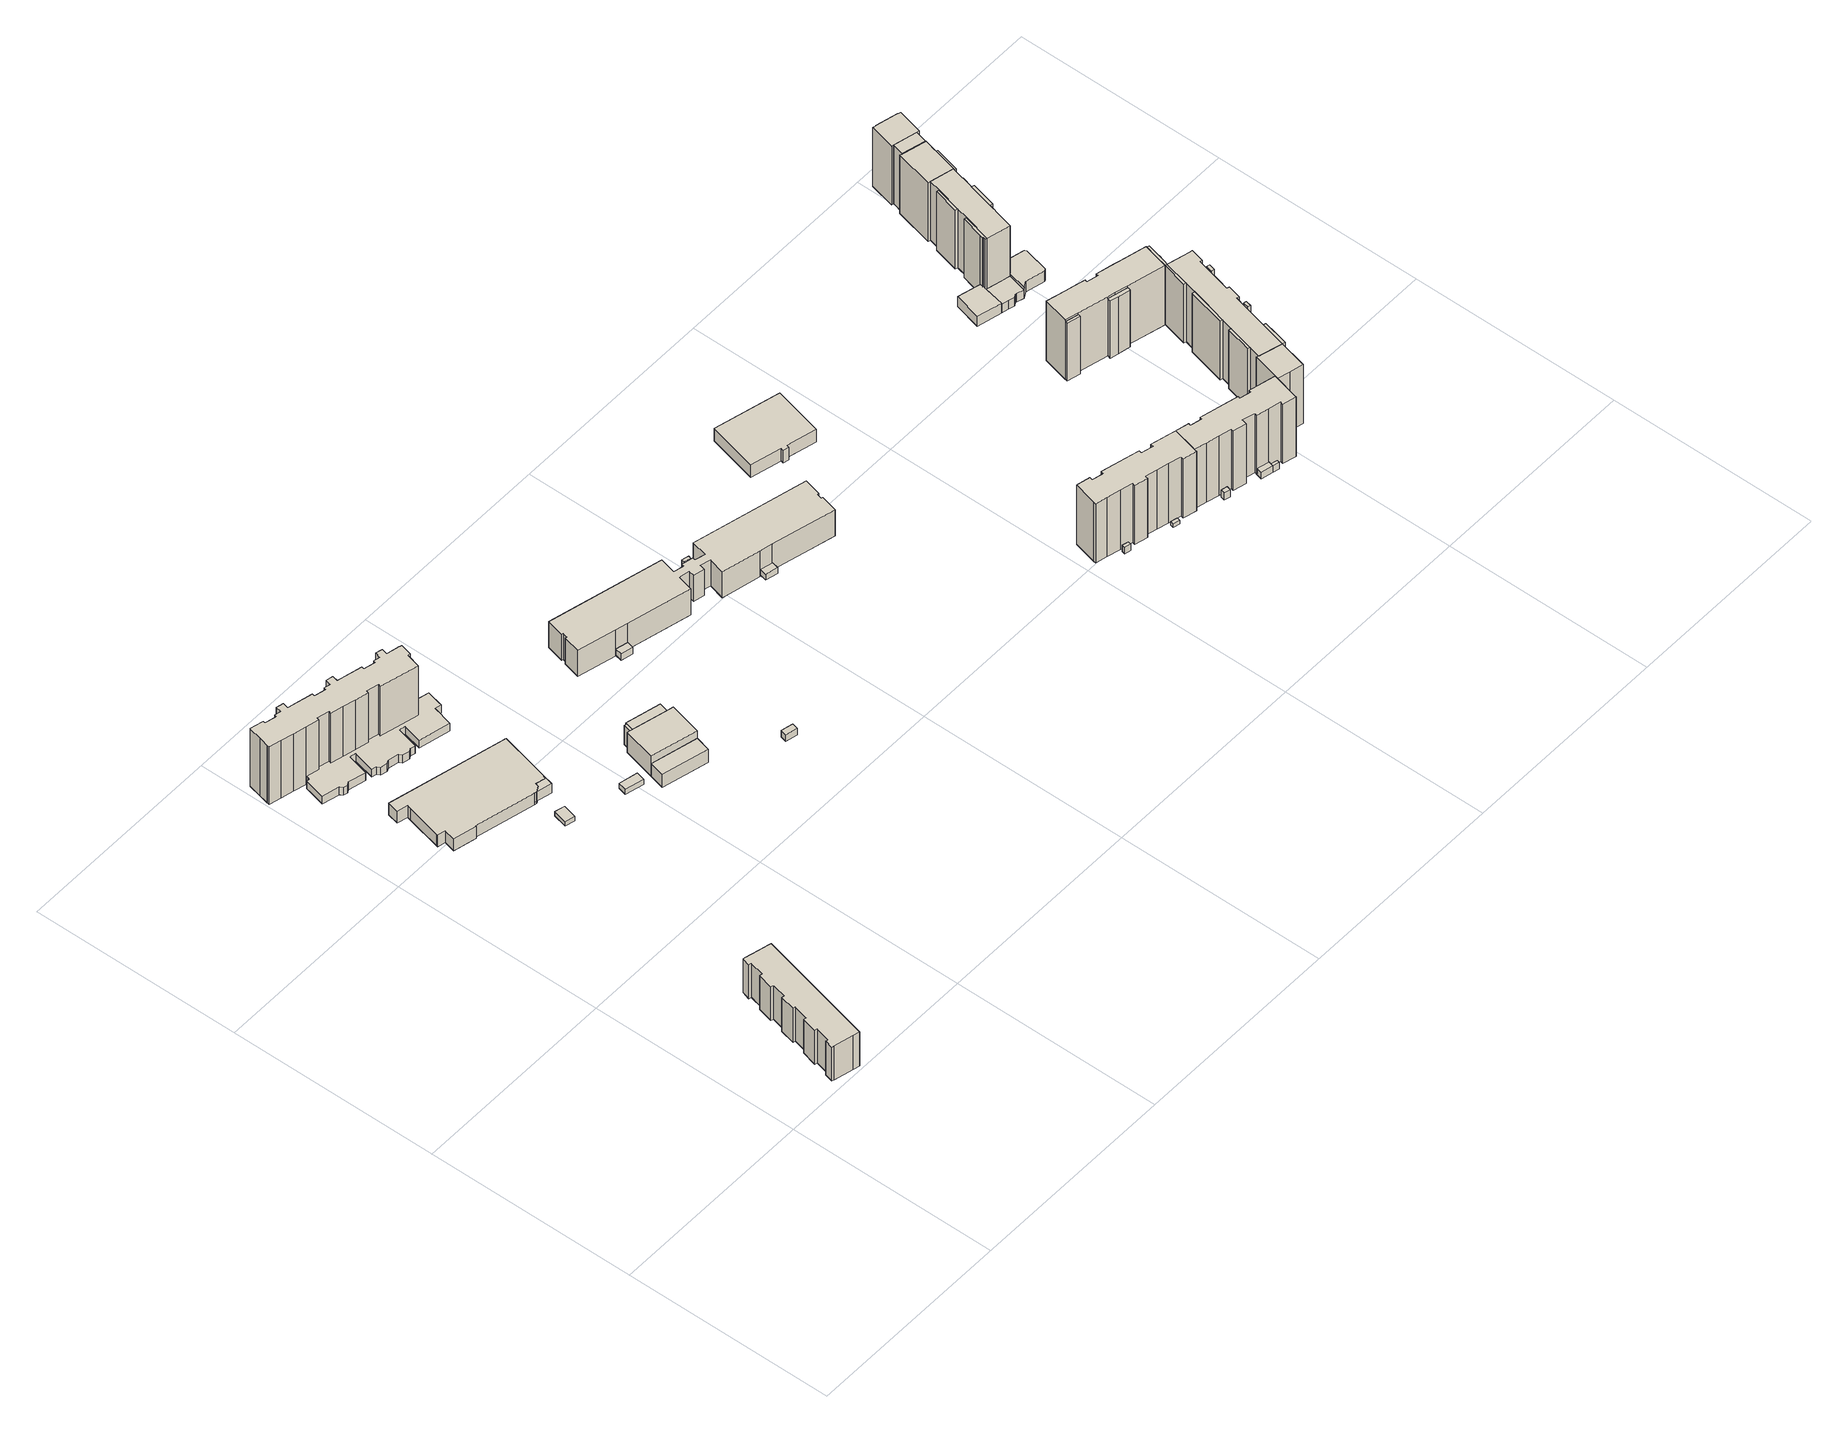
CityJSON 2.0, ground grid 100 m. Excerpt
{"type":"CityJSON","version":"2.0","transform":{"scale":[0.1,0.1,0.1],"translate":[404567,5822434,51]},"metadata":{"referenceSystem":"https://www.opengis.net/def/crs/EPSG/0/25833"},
"CityObjects":{
"building1":{"type":"Building","attributes":{"Gemeindeschluessel":"11000010","BezugspunktDach":"2200","function":"31001_1010","measuredHeight":19.6,"storeysAboveGround":6},"address":[{"country":"Germany","locality":"Berlin","thoroughfareNumber":"126, 128, 130, 132","thoroughfareName":"Zossener Straße"}],"geometry":[{"type":"Solid","lod":"1","boundaries":[[[[0,1,2,3,4,5,6,7,8,9,10,11,12,13,14,15,16,17,18,19,20,21,22,23,24]],[[25,26,27,28,29,30,31,32,33,34,35,36,37,38,39,40,41,42,43,44,45,46,47,48,49]],[[25,49,24,23]],[[26,25,23,22]],[[27,26,22,21]],[[28,27,21,20]],[[29,28,20,19]],[[30,29,19,18]],[[31,30,18,17]],[[32,31,17,16]],[[33,32,16,15]],[[34,33,15,14]],[[35,34,14,13]],[[36,35,13,12]],[[37,36,12,11]],[[38,37,11,10]],[[39,38,10,9]],[[40,39,9,8]],[[41,40,8,7]],[[42,41,7,6]],[[43,42,6,5]],[[44,43,5,4]],[[45,44,4,3]],[[46,45,3,2]],[[47,46,2,1]],[[48,47,1,0]],[[49,48,0,24]]]]}]},
"building2":{"type":"Building","attributes":{"Gemeindeschluessel":"11000010","BezugspunktDach":"2200","function":"31001_2052","measuredHeight":6.85,"storeysAboveGround":1},"address":[{"country":"Germany","locality":"Berlin","thoroughfareNumber":"121","thoroughfareName":"Zossener Straße"}],"geometry":[{"type":"Solid","lod":"1","boundaries":[[[[50,51,52,53,54,55,56,57,58,59,60,61,62,63,64,65,66,67,68,69,70]],[[71,72,73,74,75,76,77,78,79,80,81,82,83,84,85,86,87,88,89,90,91]],[[71,91,70,69]],[[72,71,69,68]],[[73,72,68,67]],[[74,73,67,66]],[[75,74,66,65]],[[76,75,65,64]],[[77,76,64,63]],[[78,77,63,62]],[[79,78,62,61]],[[80,79,61,60]],[[81,80,60,59]],[[82,81,59,58]],[[83,82,58,57]],[[84,83,57,56]],[[85,84,56,55]],[[86,85,55,54]],[[87,86,54,53]],[[88,87,53,52]],[[89,88,52,51]],[[90,89,51,50]],[[91,90,50,70]]]]}]},
"building3":{"type":"Building","attributes":{"Gemeindeschluessel":"11000010","BezugspunktDach":"2200","function":"31001_1010","measuredHeight":33.17,"storeysAboveGround":11},"address":[{"country":"Germany","locality":"Berlin","thoroughfareNumber":"134, 136, 138","thoroughfareName":"Alte Hellersdorfer Straße"}],"geometry":[{"type":"Solid","lod":"1","boundaries":[[[[92,93,94,95,96,97,98,99,100,101,102,103,104,105,106,107,108,109,110,111,112,113,114,115,116,117,118,119,120,121,122,123,124,125,126,127,128,129,130,131,132,133,134,135,136,137,138,139,140,141,142,143,144,145]],[[146,147,148,149,150,151,152,153,154,155,156,157,158,159,160,161,162,163,164,165,166,167,168,169,170,171,172,173,174,175,176,177,178,179,180,181,182,183,184,185,186,187,188,189,190,191,192,193,194,195,196,197,198,199]],[[146,199,145,144]],[[147,146,144,143]],[[148,147,143,142]],[[149,148,142,141]],[[150,149,141,140]],[[151,150,140,139]],[[152,151,139,138]],[[153,152,138,137]],[[154,153,137,136]],[[155,154,136,135]],[[156,155,135,134]],[[157,156,134,133]],[[158,157,133,132]],[[159,158,132,131]],[[160,159,131,130]],[[161,160,130,129]],[[162,161,129,128]],[[163,162,128,127]],[[164,163,127,126]],[[165,164,126,125]],[[166,165,125,124]],[[167,166,124,123]],[[168,167,123,122]],[[169,168,122,121]],[[170,169,121,120]],[[171,170,120,119]],[[172,171,119,118]],[[173,172,118,117]],[[174,173,117,116]],[[175,174,116,115]],[[176,175,115,114]],[[177,176,114,113]],[[178,177,113,112]],[[179,178,112,111]],[[180,179,111,110]],[[181,180,110,109]],[[182,181,109,108]],[[183,182,108,107]],[[184,183,107,106]],[[185,184,106,105]],[[186,185,105,104]],[[187,186,104,103]],[[188,187,103,102]],[[189,188,102,101]],[[190,189,101,100]],[[191,190,100,99]],[[192,191,99,98]],[[193,192,98,97]],[[194,193,97,96]],[[195,194,96,95]],[[196,195,95,94]],[[197,196,94,93]],[[198,197,93,92]],[[199,198,92,145]]]]}]},
"building4":{"type":"Building","attributes":{"Gemeindeschluessel":"11000010","BezugspunktDach":"2200","function":"51009_1610","measuredHeight":3.54,"storeysAboveGround":0},"address":[{"country":"Germany","locality":"Berlin"}],"geometry":[{"type":"Solid","lod":"1","boundaries":[[[[200,201,202,203]],[[204,205,206,207]],[[204,207,203,202]],[[205,204,202,201]],[[206,205,201,200]],[[207,206,200,203]]]]}]},
"building5":{"type":"Building","attributes":{"Gemeindeschluessel":"11000010","BezugspunktDach":"2200","function":"31001_2050","measuredHeight":4.53,"storeysAboveGround":1},"address":[{"country":"Germany","locality":"Berlin","thoroughfareNumber":"134 (2)","thoroughfareName":"Alte Hellersdorfer Straße"}],"geometry":[{"type":"Solid","lod":"1","boundaries":[[[[208,209,210,211,212,213,214,215,216,217,218,219,220,221,222,223,224,225,226,227,228,229,230,231,232,233,234,235,236,237,238,239,240,241,242,243,244,245,246,247,248,249,250,251]],[[252,253,254,255,256,257,258,259,260,261,262,263,264,265,266,267,268,269,270,271,272,273,274,275,276,277,278,279,280,281,282,283,284,285,286,287,288,289,290,291,292,293,294,295]],[[252,295,251,250]],[[253,252,250,249]],[[254,253,249,248]],[[255,254,248,247]],[[256,255,247,246]],[[257,256,246,245]],[[258,257,245,244]],[[259,258,244,243]],[[260,259,243,242]],[[261,260,242,241]],[[262,261,241,240]],[[263,262,240,239]],[[264,263,239,238]],[[265,264,238,237]],[[266,265,237,236]],[[267,266,236,235]],[[268,267,235,234]],[[269,268,234,233]],[[270,269,233,232]],[[271,270,232,231]],[[272,271,231,230]],[[273,272,230,229]],[[274,273,229,228]],[[275,274,228,227]],[[276,275,227,226]],[[277,276,226,225]],[[278,277,225,224]],[[279,278,224,223]],[[280,279,223,222]],[[281,280,222,221]],[[282,281,221,220]],[[283,282,220,219]],[[284,283,219,218]],[[285,284,218,217]],[[286,285,217,216]],[[287,286,216,215]],[[288,287,215,214]],[[289,288,214,213]],[[290,289,213,212]],[[291,290,212,211]],[[292,291,211,210]],[[293,292,210,209]],[[294,293,209,208]],[[295,294,208,251]]]]}]},
"building6":{"type":"Building","attributes":{"Gemeindeschluessel":"11000010","BezugspunktDach":"2200","function":"51009_1610","measuredHeight":5.36,"storeysAboveGround":0},"address":[{"country":"Germany","locality":"Berlin"}],"geometry":[{"type":"Solid","lod":"1","boundaries":[[[[296,65,64,63,62,61,60,59,58]],[[297,298,299,300,301,302,303,304,305]],[[297,305,58,59]],[[298,297,59,60]],[[299,298,60,61]],[[300,299,61,62]],[[301,300,62,63]],[[302,301,63,64]],[[303,302,64,65]],[[304,303,65,296]],[[305,304,296,58]]]]}]},
"building7":{"type":"Building","attributes":{"Gemeindeschluessel":"11000010","BezugspunktDach":"2200","function":"31001_2500","measuredHeight":2.85,"storeysAboveGround":1},"address":[{"country":"Germany","locality":"Berlin","thoroughfareNumber":"2 (1)","thoroughfareName":"Klausdorfer Straße"}],"geometry":[{"type":"Solid","lod":"1","boundaries":[[[[306,307,308,309]],[[310,311,312,313]],[[310,313,309,308]],[[311,310,308,307]],[[312,311,307,306]],[[313,312,306,309]]]]}]},
"building8":{"type":"Building","attributes":{"Gemeindeschluessel":"11000010","BezugspunktDach":"2200","function":"51009_1610","measuredHeight":10.86,"storeysAboveGround":0},"address":[{"country":"Germany","locality":"Berlin"}],"geometry":[{"type":"Solid","lod":"1","boundaries":[[[[314,315,316,317]],[[318,319,320,321]],[[318,321,317,316]],[[319,318,316,315]],[[320,319,315,314]],[[321,320,314,317]]]]}]},
"building9":{"type":"Building","attributes":{"name":"Ärztehaus","Gemeindeschluessel":"11000010","function":"31001_3050"},"address":[{"country":"Germany","locality":"Berlin","thoroughfareNumber":"2","thoroughfareName":"Klausdorfer Straße"}],"children":["building9-1","building9-2","building9-3"]},
"building9-1":{"type":"BuildingPart","attributes":{"BezugspunktDach":"2200","measuredHeight":11.81,"storeysAboveGround":3},"parents":["building9"],"geometry":[{"type":"MultiSurface","lod":"1","boundaries":[[[322,323,324,325,326,327]],[[328,329,330,331,332,333]],[[328,333,327,326]],[[329,328,326,325]],[[330,329,325,324],[330,334,335,329]],[[331,330,324,323]],[[332,331,323,322]],[[336,337,322,327]],[[333,332,333,338]],[[334,330,329,335]],[[338,333,332,337,336]]]}]},
"building9-2":{"type":"BuildingPart","attributes":{"BezugspunktDach":"2200","measuredHeight":11.56,"storeysAboveGround":3},"parents":["building9"],"geometry":[{"type":"MultiSurface","lod":"1","boundaries":[[[334,339,340,341,342,343,344,335]],[[320,345,319,346,347,348,330,329]],[[320,329,335,344]],[[345,320,344,343]],[[319,345,343,342]],[[346,319,342,341]],[[347,346,341,340]],[[348,347,340,339]],[[330,348,339,334]],[[330,349,334,335,329]]]}]},
"building9-3":{"type":"BuildingPart","attributes":{"BezugspunktDach":"2200","measuredHeight":7.44,"storeysAboveGround":3},"parents":["building9"],"geometry":[{"type":"Solid","lod":"1","boundaries":[[[[350,337,336,351]],[[333,332,352,353]],[[333,353,351,336]],[[352,332,337,350]],[[353,352,350,351]],[[333,336,337,332]]]]}]},
"building10":{"type":"Building","attributes":{"Gemeindeschluessel":"11000010","BezugspunktDach":"2200","function":"31001_2520","measuredHeight":3.84,"storeysAboveGround":1},"address":[{"country":"Germany","locality":"Berlin","thoroughfareNumber":"147 (1)","thoroughfareName":"Zossener Straße"}],"geometry":[{"type":"Solid","lod":"1","boundaries":[[[[354,355,356,357]],[[358,359,360,361]],[[358,361,357,356]],[[359,358,356,355]],[[360,359,355,354]],[[361,360,354,357]]]]}]},
"building11":{"type":"Building","attributes":{"Gemeindeschluessel":"11000010","BezugspunktDach":"2200","function":"51009_1610","measuredHeight":3.6,"storeysAboveGround":0},"address":[{"country":"Germany","locality":"Berlin"}],"geometry":[{"type":"Solid","lod":"1","boundaries":[[[[362,363,364,365]],[[366,367,368,369]],[[366,369,365,364]],[[367,366,364,363]],[[368,367,363,362]],[[369,368,362,365]]]]}]},
"building12":{"type":"Building","attributes":{"name":"Jean-Piaget-Schule","Gemeindeschluessel":"11000010","BezugspunktDach":"2200","function":"31001_3021","measuredHeight":15.04,"storeysAboveGround":4},"address":[{"country":"Germany","locality":"Berlin","thoroughfareNumber":"5, 5A","thoroughfareName":"Mittenwalder Straße"}],"geometry":[{"type":"Solid","lod":"1","boundaries":[[[[370,371,372,373,374,375,376,377,378,379,380,381,382,383,384,385,386,387,388,389,390,391,392,393,394,395,396,397,398,399,400,401,402,403]],[[404,405,406,407,408,409,410,411,412,413,414,415,416,417,418,419,420,421,422,423,424,425,426,427,428,429,430,431,432,433,434,435,436,437]],[[404,437,403,402]],[[405,404,402,401]],[[406,405,401,400]],[[407,406,400,399]],[[408,407,399,398]],[[409,408,398,397]],[[410,409,397,396]],[[411,410,396,395]],[[412,411,395,394]],[[413,412,394,393]],[[414,413,393,392]],[[415,414,392,391]],[[416,415,391,390]],[[417,416,390,389]],[[418,417,389,388]],[[419,418,388,387]],[[420,419,387,386]],[[421,420,386,385]],[[422,421,385,384]],[[423,422,384,383]],[[424,423,383,382]],[[425,424,382,381]],[[426,425,381,380]],[[427,426,380,379]],[[428,427,379,378]],[[429,428,378,377]],[[430,429,377,376]],[[431,430,376,375]],[[432,431,375,374]],[[433,432,374,373]],[[434,433,373,372]],[[435,434,372,371]],[[436,435,371,370]],[[437,436,370,403]]]]}]},
"building13":{"type":"Building","attributes":{"Gemeindeschluessel":"11000010","BezugspunktDach":"2200","function":"51009_1610","measuredHeight":14.91,"storeysAboveGround":0},"address":[{"country":"Germany","locality":"Berlin"}],"geometry":[{"type":"Solid","lod":"1","boundaries":[[[[438,439,440,441]],[[442,443,444,445]],[[442,445,441,440]],[[443,442,440,439]],[[444,443,439,438]],[[445,444,438,441]]]]}]},
"building14":{"type":"Building","attributes":{"Gemeindeschluessel":"11000010","BezugspunktDach":"2200","function":"51009_1610","measuredHeight":3.44,"storeysAboveGround":0},"address":[{"country":"Germany","locality":"Berlin"}],"geometry":[{"type":"Solid","lod":"1","boundaries":[[[[446,447,448,449]],[[450,451,452,453]],[[450,453,449,448]],[[451,450,448,447]],[[452,451,447,446]],[[453,452,446,449]]]]}]},
"building15":{"type":"Building","attributes":{"Gemeindeschluessel":"11000010","BezugspunktDach":"2200","function":"31001_3021","measuredHeight":7.18,"storeysAboveGround":1},"address":[{"country":"Germany","locality":"Berlin","thoroughfareNumber":"5B","thoroughfareName":"Mittenwalder Straße"}],"geometry":[{"type":"Solid","lod":"1","boundaries":[[[[454,455,456,457,458,459,460,461]],[[462,463,464,465,466,467,468,469]],[[462,469,461,460]],[[463,462,460,459]],[[464,463,459,458]],[[465,464,458,457]],[[466,465,457,456]],[[467,466,456,455]],[[468,467,455,454]],[[469,468,454,461]]]]}]},
"building16":{"type":"Building","attributes":{"Gemeindeschluessel":"11000010","BezugspunktDach":"2200","function":"51009_1610","measuredHeight":3.67,"storeysAboveGround":0},"address":[{"country":"Germany","locality":"Berlin"}],"geometry":[{"type":"Solid","lod":"1","boundaries":[[[[470,471,472,473]],[[474,475,476,477]],[[474,477,473,472]],[[475,474,472,471]],[[476,475,471,470]],[[477,476,470,473]]]]}]},
"building17":{"type":"Building","attributes":{"Gemeindeschluessel":"11000010","BezugspunktDach":"2200","function":"31001_1010","measuredHeight":34.29,"storeysAboveGround":11},"address":[{"country":"Germany","locality":"Berlin","thoroughfareNumber":"153, 155","thoroughfareName":"Zossener Straße"}],"geometry":[{"type":"Solid","lod":"1","boundaries":[[[[478,479,480,481,482,483,484,485,486,487,488,489,490,491,492,493,494,495,496,497,498,499,500,501,502]],[[503,504,505,506,507,508,509,510,511,512,513,514,515,516,517,518,519,520,521,522,523,524,525,526,527]],[[503,527,502,501]],[[504,503,501,500]],[[505,504,500,499]],[[506,505,499,498]],[[507,506,498,497]],[[508,507,497,496]],[[509,508,496,495]],[[510,509,495,494]],[[511,510,494,493]],[[512,511,493,492]],[[513,512,492,491]],[[514,513,491,490]],[[515,514,490,489]],[[516,515,489,488]],[[517,516,488,487]],[[518,517,487,486]],[[519,518,486,485]],[[520,519,485,484]],[[521,520,484,483]],[[522,521,483,482]],[[523,522,482,481]],[[524,523,481,480]],[[525,524,480,479]],[[526,525,479,478]],[[527,526,478,502]]]]}]},
"building18":{"type":"Building","attributes":{"Gemeindeschluessel":"11000010","BezugspunktDach":"2200","function":"51009_1610","measuredHeight":2.04,"storeysAboveGround":0},"address":[{"country":"Germany","locality":"Berlin"}],"geometry":[{"type":"Solid","lod":"1","boundaries":[[[[528,529,530,531]],[[532,533,534,535]],[[532,535,531,530]],[[533,532,530,529]],[[534,533,529,528]],[[535,534,528,531]]]]}]},
"building19":{"type":"Building","attributes":{"Gemeindeschluessel":"11000010","BezugspunktDach":"2200","function":"51009_1610","measuredHeight":4.06,"storeysAboveGround":0},"address":[{"country":"Germany","locality":"Berlin"}],"geometry":[{"type":"Solid","lod":"1","boundaries":[[[[536,537,538,539]],[[540,541,542,543]],[[540,543,539,538]],[[541,540,538,537]],[[542,541,537,536]],[[543,542,536,539]]]]}]},
"building20":{"type":"Building","attributes":{"Gemeindeschluessel":"11000010","BezugspunktDach":"2200","function":"31001_1010","measuredHeight":34.27,"storeysAboveGround":11},"address":[{"country":"Germany","locality":"Berlin","thoroughfareNumber":"157, 159","thoroughfareName":"Zossener Straße"}],"geometry":[{"type":"Solid","lod":"1","boundaries":[[[[544,545,546,547,548,549,550,551,552,553,554,555,556,557,558,559,560,561,562,563,564,565,566,567,491,490,489]],[[514,513,568,569,570,571,572,573,574,575,576,577,578,579,580,581,582,583,584,585,586,587,588,589,590,591,515]],[[514,515,489,490]],[[513,514,490,491]],[[568,513,491,567]],[[569,568,567,566]],[[570,569,566,565]],[[571,570,565,564]],[[572,571,564,563]],[[573,572,563,562]],[[574,573,562,561]],[[575,574,561,560]],[[576,575,560,559]],[[577,576,559,558]],[[578,577,558,557]],[[579,578,557,556]],[[580,579,556,555]],[[581,580,555,554]],[[582,581,554,553]],[[583,582,553,552]],[[584,583,552,551]],[[585,584,551,550]],[[586,585,550,549]],[[587,586,549,548]],[[588,587,548,547]],[[589,588,547,546]],[[590,589,546,545]],[[591,590,545,544]],[[515,591,544,489]]]]}]},
"building21":{"type":"Building","attributes":{"Gemeindeschluessel":"11000010","BezugspunktDach":"2200","function":"31001_2523","measuredHeight":3.7,"storeysAboveGround":1},"address":[{"country":"Germany","locality":"Berlin","thoroughfareNumber":"153 (1)","thoroughfareName":"Kyritzer Straße"}],"geometry":[{"type":"Solid","lod":"1","boundaries":[[[[592,593,594,595,596]],[[583,582,597,598,599]],[[583,599,596,595]],[[582,583,595,594]],[[597,582,594,593]],[[598,597,593,592]],[[599,598,592,596]]]]}]},
"building22":{"type":"Building","attributes":{"Gemeindeschluessel":"11000010","BezugspunktDach":"2200","function":"51009_1610","measuredHeight":3.64,"storeysAboveGround":0},"address":[{"country":"Germany","locality":"Berlin"}],"geometry":[{"type":"Solid","lod":"1","boundaries":[[[[600,601,593,592]],[[602,603,604,605]],[[602,605,592,593]],[[603,602,593,601]],[[604,603,601,600]],[[605,604,600,592]]]]}]},
"building23":{"type":"Building","attributes":{"Gemeindeschluessel":"11000010","function":"31001_1010"},"address":[{"country":"Germany","locality":"Berlin","thoroughfareNumber":"6, 8","thoroughfareName":"Mittenwalder Straße"}],"children":["building23-1","building23-2","building23-3","building23-4","building23-5","building23-6"]},
"building23-1":{"type":"BuildingPart","attributes":{"BezugspunktDach":"2200","measuredHeight":34.92,"storeysAboveGround":1},"parents":["building23"],"geometry":[{"type":"MultiSurface","lod":"1","boundaries":[[[606,607,608,609,610,611,612,613]],[[614,615,616,617,618,619,620,621]],[[615,614,612,611]],[[617,616,610,609]],[[618,617,609,608]],[[619,618,608,607]],[[620,619,607,606]],[[621,620,606,613]],[[621,622,613,612,614]],[[615,611,610,616]]]}]},
"building23-2":{"type":"BuildingPart","attributes":{"BezugspunktDach":"2200","measuredHeight":34.3,"storeysAboveGround":1},"parents":["building23"],"geometry":[{"type":"MultiSurface","lod":"1","boundaries":[[[623,624,625,626,627,628,629,630,631,632,633,634,635,636,637,638,639]],[[640,641,642,643,644,645,646,647,648,649,650,651,652,653,654,655,656]],[[640,656,639,638]],[[641,640,638,637]],[[657,658,659,637,636]],[[643,642,636,635]],[[644,643,635,634]],[[645,644,634,633]],[[646,645,633,632]],[[647,646,632,631]],[[660,661,631,630]],[[649,648,630,629]],[[612,611,610,629,628]],[[614,650,649,662,616,615]],[[614,621,651,650,663]],[[628,627,613,612]],[[652,651,627,626]],[[664,665,626,625]],[[653,652,666,667]],[[668,664,625,624]],[[654,653,667,669]],[[655,654,624,623]],[[670,671,623,639]],[[656,655,672,673]],[[642,641,659,658,657]],[[674,648,647,661,660]],[[614,615,611,612]],[[615,616,662,610,611]],[[621,614,612,613]],[[667,666,665,664]],[[669,667,664,668]],[[673,672,671,670]]]}]},
"building23-3":{"type":"BuildingPart","attributes":{"BezugspunktDach":"2200","measuredHeight":32.97,"storeysAboveGround":1},"parents":["building23"],"geometry":[{"type":"Solid","lod":"1","boundaries":[[[[675,676,677,665,664,668,678]],[[669,667,666,679,680,681,682]],[[669,682,678,668]],[[679,666,665,677]],[[680,679,677,676]],[[681,680,676,675]],[[682,681,675,678]],[[667,669,668,664]],[[667,664,665,666]]]]}]},
"building23-4":{"type":"BuildingPart","attributes":{"BezugspunktDach":"2200","measuredHeight":3.58,"storeysAboveGround":1},"parents":["building23"],"geometry":[{"type":"MultiSurface","lod":"1","boundaries":[[[660,683,684,661]],[[685,686,687,688]],[[685,688,661,684]],[[686,685,684,683]],[[687,686,683,660]],[[688,687,648,647]],[[647,648,660,661]]]}]},
"building23-5":{"type":"BuildingPart","attributes":{"BezugspunktDach":"2200","measuredHeight":5.81,"storeysAboveGround":1},"parents":["building23"],"geometry":[{"type":"MultiSurface","lod":"1","boundaries":[[[658,689,690,659]],[[691,692,693,694]],[[691,694,659,690]],[[692,691,690,689]],[[693,692,689,658]],[[694,693,642,641]],[[641,642,658,659]]]}]},
"building23-6":{"type":"BuildingPart","attributes":{"BezugspunktDach":"2200","measuredHeight":33.06,"storeysAboveGround":1},"parents":["building23"],"geometry":[{"type":"Solid","lod":"1","boundaries":[[[[695,671,670,696]],[[673,672,697,698]],[[673,698,696,670]],[[697,672,671,695]],[[698,697,695,696]],[[672,673,670,671]]]]}]},
"building24":{"type":"Building","attributes":{"Gemeindeschluessel":"11000010","function":"31001_1010"},"address":[{"country":"Germany","locality":"Berlin","thoroughfareNumber":"1, 3, 5","thoroughfareName":"Teupitzer Straße"}],"children":["building24-1","building24-2","building24-3","building24-4","building24-5","building24-6"]},
"building24-1":{"type":"BuildingPart","attributes":{"BezugspunktDach":"2200","measuredHeight":33.98,"storeysAboveGround":11},"parents":["building24"],"geometry":[{"type":"MultiSurface","lod":"1","boundaries":[[[699,700,701,702,703,704,705,706,707,708,709,710,711,712,713,714,715,716,717]],[[718,719,720,721,722,723,724,725,726,727,728,729,730,731,732,733,734,735,736]],[[718,736,717,716]],[[719,737,738,715]],[[739,740,716,741,742]],[[721,720,714,713]],[[722,721,713,712]],[[723,722,712,711]],[[724,723,711,710]],[[725,724,710,709]],[[726,725,709,708]],[[727,726,708,707]],[[728,727,707,706]],[[729,728,706,705]],[[730,729,705,704]],[[731,730,704,703]],[[732,731,703,702]],[[733,732,702,701]],[[734,733,701,700]],[[742,741,738,737]],[[718,716,740,739]],[[719,715,714,720]],[[735,734,700,699]],[[735,699,717,736]]]}]},
"building24-2":{"type":"BuildingPart","attributes":{"BezugspunktDach":"2200","measuredHeight":33.98,"storeysAboveGround":11},"parents":["building24"],"geometry":[{"type":"MultiSurface","lod":"1","boundaries":[[[743,744,745,700,746]],[[734,747,748,749,750]],[[747,734,700,745]],[[748,747,745,744]],[[749,748,744,743]],[[750,749,743,746]],[[735,699,700,734]],[[746,699,735,750]]]}]},
"building24-3":{"type":"BuildingPart","attributes":{"BezugspunktDach":"2200","measuredHeight":33.98,"storeysAboveGround":11},"parents":["building24"],"geometry":[{"type":"Solid","lod":"1","boundaries":[[[[715,714,627,751]],[[752,720,719,753]],[[752,753,751,627]],[[720,752,627,714]],[[753,719,715,751]],[[720,714,715,719]]]]}]},
"building24-4":{"type":"BuildingPart","attributes":{"BezugspunktDach":"2200","measuredHeight":33.98,"storeysAboveGround":11},"parents":["building24"],"geometry":[{"type":"MultiSurface","lod":"1","boundaries":[[[741,738,754,755]],[[756,737,742,757]],[[756,757,755,754]],[[737,756,754,738]],[[757,742,741,755]],[[742,758,737,738,741]]]}]},
"building24-5":{"type":"BuildingPart","attributes":{"BezugspunktDach":"2200","measuredHeight":33.98,"storeysAboveGround":11},"parents":["building24"],"geometry":[{"type":"Solid","lod":"1","boundaries":[[[[716,740,759,760]],[[761,739,718,762]],[[761,762,760,759]],[[739,761,759,740]],[[762,718,716,760]],[[739,740,716,718]]]]}]},
"building24-6":{"type":"BuildingPart","attributes":{"BezugspunktDach":"2200","measuredHeight":34.03,"storeysAboveGround":11},"parents":["building24"],"geometry":[{"type":"MultiSurface","lod":"1","boundaries":[[[763,764,765,766,767,768,769,559,558]],[[770,771,736,735,750,772,773,774,775]],[[770,775,558,559]],[[771,770,559,769]],[[736,771,769,768]],[[699,717,768,767]],[[750,746,699,767,766]],[[772,750,766,765]],[[773,772,765,764]],[[774,773,764,763]],[[775,774,763,558]],[[735,736,717,699]],[[699,746,750,735]]]}]},
"building25":{"type":"Building","attributes":{"Gemeindeschluessel":"11000010","function":"31001_3210"},"address":[{"country":"Germany","locality":"Berlin","thoroughfareNumber":"14 (1)","thoroughfareName":"Mittenwalder Straße"}],"children":["building25-1","building25-2","building25-3"]},
"building25-1":{"type":"BuildingPart","attributes":{"BezugspunktDach":"2200","measuredHeight":6.22,"storeysAboveGround":1},"parents":["building25"],"geometry":[{"type":"MultiSurface","lod":"1","boundaries":[[[776,777,778,779,780,781,782,783,784,785,786,787]],[[788,789,790,791,792,793,794,795,796,797,798,799]],[[800,801,787,786]],[[789,788,786,785]],[[790,789,785,784]],[[791,790,784,783]],[[792,791,783,782]],[[793,792,782,781]],[[794,793,781,780]],[[795,794,780,779]],[[796,795,779,778]],[[797,796,778,777]],[[798,797,777,776]],[[799,798,776,787]],[[788,799,801,800]]]}]},
"building25-2":{"type":"BuildingPart","attributes":{"BezugspunktDach":"2200","measuredHeight":5.66,"storeysAboveGround":1},"parents":["building25"],"geometry":[{"type":"MultiSurface","lod":"1","boundaries":[[[802,803,804,805,806,807,808]],[[809,810,811,812,813,814,815]],[[809,815,808,807]],[[810,809,807,806]],[[811,810,806,805]],[[812,811,805,804]],[[813,812,804,803]],[[814,816,817,803,802]],[[815,814,802,808]],[[813,817,816,814]]]}]},
"building25-3":{"type":"BuildingPart","attributes":{"BezugspunktDach":"2200","measuredHeight":6.25,"storeysAboveGround":1},"parents":["building25"],"geometry":[{"type":"MultiSurface","lod":"1","boundaries":[[[818,819,820,821,801,800,822,823,824,817,816]],[[813,825,826,789,788,799,827,828,829,830,814]],[[825,813,817,824]],[[826,825,824,823]],[[789,826,823,822]],[[788,789,822,800]],[[827,799,801,821]],[[828,827,821,820]],[[829,828,820,819]],[[830,829,819,818]],[[814,830,818,816]],[[831,813,814,816,817]],[[788,800,801,799]]]}]},
"building26":{"type":"Building","attributes":{"Gemeindeschluessel":"11000010","BezugspunktDach":"2200","function":"51009_1610","measuredHeight":32.65,"storeysAboveGround":0},"address":[{"country":"Germany","locality":"Berlin"}],"geometry":[{"type":"Solid","lod":"1","boundaries":[[[[832,833,834,835]],[[836,837,838,839]],[[836,839,835,834]],[[837,836,834,833]],[[838,837,833,832]],[[839,838,832,835]]]]}]},
"building27":{"type":"Building","attributes":{"Gemeindeschluessel":"11000010","BezugspunktDach":"2200","function":"51009_1610","measuredHeight":32.49,"storeysAboveGround":0},"address":[{"country":"Germany","locality":"Berlin"}],"geometry":[{"type":"Solid","lod":"1","boundaries":[[[[840,841,842,843]],[[844,845,846,847]],[[844,847,843,842]],[[845,844,842,841]],[[846,845,841,840]],[[847,846,840,843]]]]}]},
"building28":{"type":"Building","attributes":{"Gemeindeschluessel":"11000010","function":"31001_1010"},"address":[{"country":"Germany","locality":"Berlin","thoroughfareNumber":"14, 16, 18","thoroughfareName":"Mittenwalder Straße"}],"children":["building28-1","building28-2","building28-3","building28-4","building28-5","building28-6","building28-7","building28-8"]},
"building28-1":{"type":"BuildingPart","attributes":{"BezugspunktDach":"2200","measuredHeight":33.93,"storeysAboveGround":11},"parents":["building28"],"geometry":[{"type":"MultiSurface","lod":"1","boundaries":[[[848,849,850,851,852,853,854,855,856,857,858,859,860,861,862,863,864,865,866]],[[867,868,869,870,871,872,873,874,875,876,877,878,879,880,792,791,790,789,881]],[[868,867,865,864]],[[870,869,863,862]],[[882,883,862,861]],[[884,882,871,861,860]],[[873,872,860,859]],[[874,873,859,858]],[[875,874,858,857]],[[876,875,857,856]],[[877,876,856,855]],[[792,880,852,851]],[[791,792,851,850]],[[790,791,850,849]],[[789,790,849,848]],[[881,789,848,866]],[[885,867,881,866,865]],[[868,864,863,869]],[[871,870,883,882]],[[872,871,882,884]],[[878,877,855,854]],[[879,878,854,853]],[[880,879,853,852,886]]]}]},
"building28-2":{"type":"BuildingPart","attributes":{"BezugspunktDach":"2200","measuredHeight":33.9,"storeysAboveGround":11},"parents":["building28"],"geometry":[{"type":"MultiSurface","lod":"1","boundaries":[[[887,888,889,890,891]],[[892,893,894,895,896]],[[892,896,891,890]],[[894,893,889,888]],[[895,894,888,887]],[[896,897,898,887,891]],[[890,889,893,892]],[[895,898,897,896]]]}]},
"building28-3":{"type":"BuildingPart","attributes":{"BezugspunktDach":"2200","measuredHeight":33.92,"storeysAboveGround":11},"parents":["building28"],"geometry":[{"type":"MultiSurface","lod":"1","boundaries":[[[890,889,899,900,901,902,903,904,905,906,907]],[[908,909,910,911,912,913,914,915,893,892,916]],[[908,916,907,906]],[[909,908,906,905]],[[910,909,905,904]],[[911,910,904,903]],[[912,911,903,902]],[[913,912,902,901]],[[914,913,901,900]],[[915,914,900,899]],[[893,915,899,889]],[[892,890,889,893,889,890]],[[916,892,890,907]],[[917,893,889,890,892]]]}]},
"building28-4":{"type":"BuildingPart","attributes":{"BezugspunktDach":"2200","measuredHeight":33.93,"storeysAboveGround":11},"parents":["building28"],"geometry":[{"type":"MultiSurface","lod":"1","boundaries":[[[866,865,918,919,920,921,922]],[[812,811,810,923,867,881,813]],[[812,813,922,921]],[[811,812,921,920]],[[810,811,920,919]],[[923,810,919,918]],[[867,923,918,865]],[[813,881,866,922]],[[924,881,867,865,866]]]}]},
"building28-5":{"type":"BuildingPart","attributes":{"BezugspunktDach":"2200","measuredHeight":33.93,"storeysAboveGround":11},"parents":["building28"],"geometry":[{"type":"Solid","lod":"1","boundaries":[[[[864,863,925,926]],[[927,869,868,928]],[[927,928,926,925]],[[869,927,925,863]],[[928,868,864,926]],[[869,863,864,868]]]]}]},
"building28-6":{"type":"BuildingPart","attributes":{"BezugspunktDach":"2200","measuredHeight":33.93,"storeysAboveGround":11},"parents":["building28"],"geometry":[{"type":"MultiSurface","lod":"1","boundaries":[[[852,929,930,855,854,853]],[[878,877,931,932,880,879]],[[931,877,855,930]],[[932,931,930,929]],[[880,932,929,852]],[[878,879,853,854]],[[877,878,854,855]],[[879,880,852,853,933]]]}]},
"building28-7":{"type":"BuildingPart","attributes":{"BezugspunktDach":"2200","measuredHeight":32.98,"storeysAboveGround":11},"parents":["building28"],"geometry":[{"type":"Solid","lod":"1","boundaries":[[[[934,935,936,937]],[[938,939,940,941]],[[939,938,936,935]],[[940,939,935,934]],[[941,940,934,937]],[[941,937,936,938]]]]}]},
"building28-8":{"type":"BuildingPart","attributes":{"BezugspunktDach":"2200","measuredHeight":33.88,"storeysAboveGround":11},"parents":["building28"],"geometry":[{"type":"MultiSurface","lod":"1","boundaries":[[[883,882,884,942,943,944,945,946,947,948,898,897,949,950]],[[951,896,895,952,953,954,955,956,938,941,872,871,870,957]],[[951,957,950,949]],[[896,951,949,897]],[[952,895,898,948]],[[953,952,948,947]],[[954,953,947,946]],[[955,954,946,945]],[[956,955,945,944]],[[938,956,944,943]],[[941,937,936,943,942]],[[872,941,942,884]],[[957,870,883,950]],[[895,896,897,898,958]],[[938,936,937,941]],[[871,872,884,882]],[[871,882,883,870]]]}]}
},
"vertices":[
[296,38,216],[385,16,216],[415,9,216],[553,572,216],[540,575,216],[529,578,216],[433,602,216],[422,605,216],[412,567,216],[424,564,216],[407,496,216],[396,499,216],[378,427,216],[390,424,216],[373,356,216],[362,359,216],[344,287,216],[356,285,216],[339,217,216],[328,219,216],[310,148,216],[322,145,216],[305,77,216],[294,80,216],[284,41,216],[294,80,20],[305,77,20],[322,145,20],[310,148,20],[328,219,20],[339,217,20],[356,285,20],[344,287,20],[362,359,20],[373,356,20],[390,424,20],[378,427,20],[396,499,20],[407,496,20],[424,564,20],[412,567,20],[422,605,20],[433,602,20],[529,578,20],[540,575,20],[553,572,20],[415,9,20],[385,16,20],[296,38,20],[284,41,20],
[306,2207,76],[302,2188,76],[262,2024,76],[261,2019,76],[298,2010,76],[285,1957,76],[392,1932,76],[393,1937,76],[671,1870,76],[671,1871,76],[683,1868,76],[709,1882,76],[714,1899,76],[759,1888,76],[762,1900,76],[765,1899,76],[823,2139,76],[818,2141,76],[818,2140,76],[269,2272,76],[257,2219,76],[269,2272,8],[818,2140,8],[818,2141,8],[823,2139,8],[765,1899,8],[762,1900,8],[759,1888,8],[714,1899,8],[709,1882,8],[683,1868,8],[671,1871,8],[671,1870,8],[393,1937,8],[392,1932,8],[285,1957,8],[298,2010,8],[261,2019,8],[262,2024,8],[302,2188,8],[306,2207,8],[257,2219,8],
[63,2646,350],[122,2631,350],[180,2617,350],[240,2603,350],[243,2614,350],[299,2600,350],[296,2589,350],[355,2574,350],[414,2560,350],[473,2546,350],[476,2557,350],[532,2543,350],[529,2532,350],[707,2488,350],[708,2490,350],[722,2549,350],[723,2554,350],[736,2551,350],[749,2605,350],[737,2608,350],[737,2609,350],[697,2618,350],[677,2623,350],[684,2650,350],[652,2658,350],[645,2631,350],[616,2638,350],[614,2627,350],[560,2640,350],[562,2652,350],[464,2676,350],[445,2680,350],[451,2707,350],[419,2715,350],[412,2688,350],[384,2695,350],[381,2684,350],[326,2697,350],[329,2709,350],[231,2733,350],[212,2737,350],[218,2764,350],[185,2772,350],[179,2745,350],[150,2752,350],[148,2741,350],[94,2754,350],[96,2765,350],[34,2780,350],[33,2777,350],[18,2716,350],[8,2672,350],[9,2672,350],[6,2660,350],[9,2672,18],[8,2672,18],[18,2716,18],[33,2777,18],[34,2780,18],[96,2765,18],[94,2754,18],[148,2741,18],[150,2752,18],[179,2745,18],[185,2772,18],[218,2764,18],[212,2737,18],[231,2733,18],[329,2709,18],[326,2697,18],[381,2684,18],[384,2695,18],[412,2688,18],[419,2715,18],[451,2707,18],[445,2680,18],[464,2676,18],[562,2652,18],[560,2640,18],[614,2627,18],[616,2638,18],[645,2631,18],[652,2658,18],[684,2650,18],[677,2623,18],[697,2618,18],[737,2609,18],[737,2608,18],[749,2605,18],[736,2551,18],[723,2554,18],[722,2549,18],[708,2490,18],[707,2488,18],[529,2532,18],[532,2543,18],[476,2557,18],[473,2546,18],[414,2560,18],[355,2574,18],[296,2589,18],[299,2600,18],[243,2614,18],[240,2603,18],[180,2617,18],[122,2631,18],[63,2646,18],[6,2660,18],
[699,1687,46],[715,1753,46],[669,1764,46],[653,1698,46],[669,1764,22],[715,1753,22],[699,1687,22],[653,1698,22],
[218,2481,66],[228,2466,66],[247,2461,66],[261,2470,66],[341,2450,66],[366,2552,66],[395,2545,66],[371,2443,66],[393,2438,66],[401,2424,66],[433,2416,66],[447,2424,66],[497,2413,66],[506,2398,66],[538,2390,66],[552,2399,66],[574,2393,66],[599,2495,66],[628,2488,66],[607,2399,66],[752,2364,66],[775,2458,66],[804,2451,66],[823,2530,66],[736,2551,66],[723,2554,66],[722,2549,66],[708,2490,66],[707,2488,66],[529,2532,66],[532,2543,66],[476,2557,66],[473,2546,66],[414,2560,66],[355,2574,66],[296,2589,66],[299,2600,66],[243,2614,66],[240,2603,66],[180,2617,66],[177,2605,66],[175,2596,66],[162,2599,66],[138,2500,66],[162,2599,21],[175,2596,21],[177,2605,21],[180,2617,21],[240,2603,21],[243,2614,21],[299,2600,21],[296,2589,21],[355,2574,21],[414,2560,21],[473,2546,21],[476,2557,21],[532,2543,21],[529,2532,21],[707,2488,21],[708,2490,21],[722,2549,21],[723,2554,21],[736,2551,21],[823,2530,21],[804,2451,21],[775,2458,21],[752,2364,21],[607,2399,21],[628,2488,21],[599,2495,21],[574,2393,21],[552,2399,21],[538,2390,21],[506,2398,21],[497,2413,21],[447,2424,21],[433,2416,21],[401,2424,21],[393,2438,21],[371,2443,21],[395,2545,21],[366,2552,21],[341,2450,21],[261,2470,21],[247,2461,21],[228,2466,21],[218,2481,21],[138,2500,21],
[754,1850,76],[671,1871,22],[683,1868,22],[709,1882,22],[714,1899,22],[759,1888,22],[762,1900,22],[765,1899,22],[754,1850,22],[671,1870,22],
[1017,1603,51],[1027,1644,51],[940,1664,51],[930,1624,51],[940,1664,23],[1027,1644,23],[1017,1603,23],[930,1624,23],
[1132,1753,135],[1141,1792,135],[1128,1794,135],[1119,1757,135],[1128,1794,26],[1141,1792,26],[1132,1753,26],[1119,1757,26],
[1283,1553,144],[1320,1704,144],[1294,1710,144],[1131,1750,144],[1103,1757,144],[1066,1606,144],[1103,1757,26],[1131,1750,26],[1294,1710,26],[1320,1704,26],[1283,1553,26],[1066,1606,26],[1294,1710,134],[1131,1750,134],[1066,1606,101],[1283,1553,101],[1066,1606,64],
[1300,1734,134],[1306,1759,134],[1143,1799,134],[1141,1792,134],[1137,1774,134],[1132,1753,134],[1137,1774,26],[1143,1799,26],[1306,1759,26],[1300,1734,26],[1294,1710,33],
[1266,1482,101],[1049,1535,101],[1266,1482,26],[1049,1535,26],
[1595,1306,67],[1602,1334,67],[1548,1347,67],[1541,1319,67],[1548,1347,29],[1602,1334,29],[1595,1306,29],[1541,1319,29],
[1517,2073,63],[1525,2105,63],[1469,2119,63],[1461,2086,63],[1469,2119,27],[1525,2105,27],[1517,2073,27],[1461,2086,27],
[1469,2119,174],[1525,2105,174],[1821,2033,174],[1839,2107,174],[1888,2095,174],[1882,2069,174],[1933,2057,174],[1939,2083,174],[1988,2071,174],[1969,1996,174],[2149,1953,174],[2206,1939,174],[2501,1867,174],[2521,1946,174],[2513,1948,174],[2519,1973,174],[2527,1971,174],[2546,2051,174],[2014,2181,174],[1996,2106,174],[1948,2118,174],[1951,2130,174],[1941,2133,174],[1909,2140,174],[1899,2143,174],[1896,2130,174],[1848,2142,174],[1866,2217,174],[1335,2347,174],[1315,2267,174],[1323,2265,174],[1317,2241,174],[1309,2243,174],[1289,2163,174],[1309,2243,24],[1317,2241,24],[1323,2265,24],[1315,2267,24],[1335,2347,24],[1866,2217,24],[1848,2142,24],[1896,2130,24],[1899,2143,24],[1909,2140,24],[1941,2133,24],[1951,2130,24],[1948,2118,24],[1996,2106,24],[2014,2181,24],[2546,2051,24],[2527,1971,24],[2519,1973,24],[2513,1948,24],[2521,1946,24],[2501,1867,24],[2206,1939,24],[2149,1953,24],[1969,1996,24],[1988,2071,24],[1939,2083,24],[1933,2057,24],[1882,2069,24],[1888,2095,24],[1839,2107,24],[1821,2033,24],[1525,2105,24],[1469,2119,24],[1289,2163,24],
[1941,2133,180],[1944,2146,180],[1913,2154,180],[1909,2140,180],[1913,2154,31],[1944,2146,31],[1941,2133,31],[1909,2140,31],
[2198,1906,68],[2206,1939,68],[2149,1953,68],[2141,1920,68],[2149,1953,34],[2206,1939,34],[2198,1906,34],[2141,1920,34],
[2663,2275,106],[2660,2261,106],[2686,2255,106],[2690,2269,106],[2828,2233,106],[2885,2466,106],[2578,2543,106],[2521,2310,106],[2578,2543,34],[2885,2466,34],[2828,2233,34],[2690,2269,34],[2686,2255,34],[2660,2261,34],[2663,2275,34],[2521,2310,34],
[3166,921,78],[3169,936,78],[3141,943,78],[3137,928,78],[3141,943,41],[3169,936,41],[3166,921,41],[3137,928,41],
[3081,971,385],[3144,955,385],[3202,941,385],[3199,929,385],[3259,914,385],[3262,927,385],[3318,913,385],[3372,900,385],[3430,886,385],[3427,873,385],[3490,858,385],[3493,871,385],[3496,883,385],[3522,990,385],[3405,1019,385],[3402,1005,385],[3346,1019,385],[3349,1032,385],[3171,1076,385],[3168,1062,385],[3115,1075,385],[3118,1089,385],[3055,1104,385],[3029,996,385],[3026,984,385],[3029,996,42],[3055,1104,42],[3118,1089,42],[3115,1075,42],[3168,1062,42],[3171,1076,42],[3349,1032,42],[3346,1019,42],[3402,1005,42],[3405,1019,42],[3522,990,42],[3496,883,42],[3493,871,42],[3490,858,42],[3427,873,42],[3430,886,42],[3372,900,42],[3318,913,42],[3262,927,42],[3259,914,42],[3199,929,42],[3202,941,42],[3144,955,42],[3081,971,42],[3026,984,42],
[3396,864,61],[3400,880,61],[3368,888,61],[3365,872,61],[3368,888,41],[3400,880,41],[3396,864,41],[3365,872,41],
[3631,804,82],[3636,824,82],[3607,831,82],[3602,811,82],[3607,831,42],[3636,824,42],[3631,804,42],[3602,811,42],
[3550,857,385],[3609,842,385],[3667,828,385],[3664,816,385],[3725,801,385],[3728,813,385],[3731,826,385],[3790,811,385],[3787,799,385],[3843,785,385],[3900,771,385],[3896,758,385],[3958,743,385],[3961,756,385],[3987,860,385],[3991,876,385],[3869,906,385],[3866,895,385],[3813,908,385],[3817,918,385],[3637,962,385],[3635,951,385],[3579,964,385],[3583,975,385],[3583,975,42],[3579,964,42],[3635,951,42],[3637,962,42],[3817,918,42],[3813,908,42],[3866,895,42],[3869,906,42],[3991,876,42],[3987,860,42],[3961,756,42],[3958,743,42],[3896,758,42],[3900,771,42],[3843,785,42],[3787,799,42],[3790,811,42],[3731,826,42],[3728,813,42],[3725,801,42],[3664,816,42],[3667,828,42],[3609,842,42],[3550,857,42],
[3835,758,79],[3839,772,79],[3843,785,79],[3787,799,79],[3781,771,79],[3839,772,42],[3835,758,42],[3781,771,42],
[3865,751,79],[3869,765,79],[3839,772,43],[3869,765,43],[3865,751,43],[3835,758,43],
[4180,1576,379],[4195,1634,379],[4195,1636,379],[4210,1696,379],[4196,1700,379],[4181,1640,379],[4180,1638,379],[4166,1579,379],[4180,1638,44],[4181,1640,44],[4196,1700,44],[4210,1696,44],[4195,1636,44],[4195,1634,44],[4180,1576,44],[4166,1579,44],[4166,1579,295],
[3758,1680,384],[3896,1646,384],[3932,1637,384],[3990,1623,384],[4166,1579,384],[4180,1638,384],[4196,1700,384],[4076,1729,384],[4049,1736,384],[3962,1757,384],[3960,1746,384],[3905,1759,384],[3908,1770,384],[3848,1785,384],[3814,1793,384],[3726,1815,384],[3696,1695,384],[3726,1815,42],[3814,1793,42],[3848,1785,42],[3908,1770,42],[3905,1759,42],[3960,1746,42],[3962,1757,42],[4049,1736,42],[4076,1729,42],[4196,1700,42],[4180,1638,42],[4166,1579,42],[3990,1623,42],[3932,1637,42],[3896,1646,42],[3758,1680,42],[3696,1695,42],[3848,1785,79],[3848,1785,99],[3814,1793,99],[4076,1729,77],[4049,1736,77],[4196,1700,211],[4180,1638,164],[3932,1637,375],[3990,1623,375],[3990,1623,45],[3932,1637,45],[3896,1646,375],[3896,1646,45],[3696,1695,375],[3758,1680,375],[3758,1680,44],[3696,1695,44],[4076,1729,70],
[3928,1618,375],[3929,1620,375],[3987,1608,375],[3892,1628,375],[3987,1608,45],[3929,1620,45],[3928,1618,45],[3892,1628,45],
[4083,1757,77],[4056,1764,77],[4056,1764,41],[4083,1757,41],[4076,1729,41],[4049,1736,41],
[3854,1813,99],[3821,1822,99],[3821,1822,41],[3854,1813,41],[3848,1785,41],[3814,1793,41],
[3754,1666,375],[3693,1682,375],[3754,1666,44],[3693,1682,44],
[4140,964,384],[4170,1085,384],[4183,1139,384],[4198,1200,384],[4212,1255,384],[4224,1252,384],[4239,1314,384],[4227,1317,384],[4240,1370,384],[4255,1433,384],[4269,1488,384],[4280,1486,384],[4295,1548,384],[4284,1550,384],[4180,1576,384],[4177,1577,384],[4148,1456,384],[4047,1048,384],[4033,993,384],[4047,1048,45],[4148,1456,45],[4177,1577,45],[4180,1576,45],[4284,1550,45],[4295,1548,45],[4280,1486,45],[4269,1488,45],[4255,1433,45],[4240,1370,45],[4227,1317,45],[4239,1314,45],[4224,1252,45],[4212,1255,45],[4198,1200,45],[4183,1139,45],[4170,1085,45],[4140,964,45],[4033,993,45],[4134,1402,45],[4134,1402,384],[4076,1168,45],[4076,1168,384],[4090,1223,384],[4090,1223,45],
[4153,960,384],[4168,1021,384],[4182,1082,384],[4140,963,384],[4182,1082,45],[4168,1021,45],[4153,960,45],[4140,963,45],
[4136,1460,384],[4166,1579,45],[4136,1460,45],
[4122,1404,384],[4078,1226,384],[4122,1404,45],[4078,1226,45],[4117,1333,45],
[4064,1171,384],[4035,1051,384],[4064,1171,45],[4035,1051,45],
[4046,845,385],[4108,830,385],[4111,847,385],[4140,963,385],[4140,964,385],[4033,993,385],[4021,997,385],[3991,876,45],[4021,997,45],[4111,847,45],[4108,830,45],[4046,845,45],[3987,860,45],
[3925,2091,104],[3952,2107,104],[4042,2085,104],[4050,2090,104],[4078,2207,104],[4074,2215,104],[3960,2242,104],[3947,2191,104],[3946,2191,104],[3943,2179,104],[3944,2178,104],[3922,2091,104],[3944,2178,42],[3943,2179,42],[3946,2191,42],[3947,2191,42],[3960,2242,42],[4074,2215,42],[4078,2207,42],[4050,2090,42],[4042,2085,42],[3952,2107,42],[3925,2091,42],[3922,2091,42],[3944,2178,91],[3922,2091,91],
[3806,2108,99],[3825,2207,99],[3828,2220,99],[3827,2220,99],[3830,2235,99],[3723,2262,99],[3692,2136,99],[3723,2262,42],[3830,2235,42],[3827,2220,42],[3828,2220,42],[3825,2207,42],[3806,2108,42],[3692,2136,42],[3806,2108,91],[3825,2207,91],
[3840,2100,91],[3868,2093,91],[3881,2101,91],[3888,2100,91],[3943,2179,91],[3907,2187,91],[3862,2198,91],[3862,2198,42],[3907,2187,42],[3888,2100,42],[3881,2101,42],[3868,2093,42],[3840,2100,42],[3825,2207,43],
[4224,1194,374],[4230,1220,374],[4217,1223,374],[4210,1197,374],[4217,1223,48],[4230,1220,48],[4224,1194,48],[4210,1197,48],
[4281,1426,373],[4288,1455,373],[4274,1458,373],[4267,1430,373],[4274,1458,48],[4288,1455,48],[4281,1426,48],[4267,1430,48],
[3943,2179,381],[3946,2191,381],[3947,2191,381],[3960,2242,381],[3976,2308,381],[3975,2308,381],[4004,2426,381],[4005,2426,381],[4005,2428,381],[4006,2427,381],[4020,2481,381],[4018,2482,381],[4033,2541,381],[3924,2567,381],[3924,2566,381],[3911,2512,381],[3881,2392,381],[3868,2337,381],[3836,2205,381],[3868,2337,42],[3881,2392,42],[3911,2512,42],[3924,2566,42],[3924,2567,42],[4033,2541,42],[4018,2482,42],[4020,2481,42],[4006,2427,42],[4005,2428,42],[4005,2426,42],[4004,2426,42],[3975,2308,42],[3976,2308,42],[3836,2205,42],[3924,2567,380],[3924,2566,380],[4033,2541,380],[3868,2337,361],[3976,2308,110],
[4076,2718,381],[4077,2720,381],[4090,2774,381],[3981,2800,381],[3968,2745,381],[3981,2800,42],[4090,2774,42],[4077,2720,42],[4076,2718,42],[3968,2745,42],[3968,2745,380],[4076,2718,380],
[4103,2771,381],[4117,2829,381],[4132,2889,381],[4119,2892,381],[4120,2894,381],[4016,2919,381],[4015,2918,381],[3999,2922,381],[3970,2802,381],[3999,2922,42],[4015,2918,42],[4016,2919,42],[4120,2894,42],[4119,2892,42],[4132,2889,42],[4117,2829,42],[4103,2771,42],[3970,2802,42],[3994,2797,42],
[3856,2340,381],[3830,2235,381],[3827,2220,381],[3828,2220,381],[3825,2207,381],[3856,2340,42],[3836,2205,361],
[3899,2515,381],[3870,2395,381],[3899,2515,42],[3870,2395,42],
[3989,2305,381],[4018,2423,381],[4018,2423,42],[3989,2305,42],[3975,2308,110],
[4046,2538,372],[4075,2656,372],[4063,2659,372],[4035,2540,372],[4063,2659,42],[4075,2656,42],[4046,2538,42],[4035,2540,42],
[4035,2540,380],[4063,2659,380],[4062,2659,380],[4062,2661,380],[4063,2661,380],[4077,2714,380],[4075,2714,380],[3956,2748,380],[3913,2569,380],[3956,2748,42],[4075,2714,42],[4077,2714,42],[4063,2661,42],[4062,2661,42],[4062,2659,42],[3913,2569,42],[4076,2718,351]
]}
